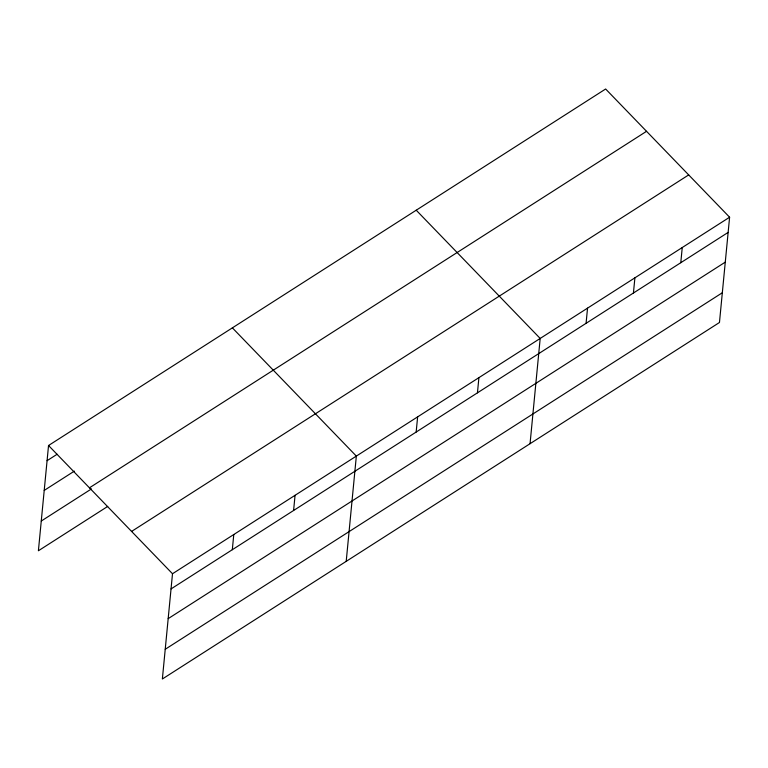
<?xml version="1.0" encoding="UTF-8"?>
<svg xmlns="http://www.w3.org/2000/svg" width="768" height="768" viewBox="0 0 768 768"><rect width="100%" height="100%" fill="white"/><g stroke="black" fill="none" stroke-linecap="round" stroke-linejoin="round"><path stroke-width="1.15" d="M48.538 445.507L172.502 573.744L162.365 678.998L719.462 322.493L729.6 217.229L605.635 89.002L48.538 445.507L38.4 550.771L107.722 506.41M232.32 549.706L233.779 534.528M293.597 510.49L295.066 495.312M346.205 561.35L356.342 456.096L232.378 327.859M416.16 432.058L417.629 416.88M477.446 392.842L478.906 377.664M530.054 443.702L540.182 338.448L416.218 210.211M586.08 323.318L587.539 308.141M633.427 293.021L634.896 277.843M680.784 262.714L682.243 247.536M47.078 460.685L57.12 454.262M44.208 490.416L74.352 471.13M89.443 487.824L646.541 131.318M41.261 521.04L91.488 488.899M131.587 531.427L688.694 174.912M172.502 573.744L729.6 217.229M171.043 588.922L728.141 232.406M168.173 618.643L725.28 262.138M165.226 649.277L722.323 292.762"/></g></svg>
